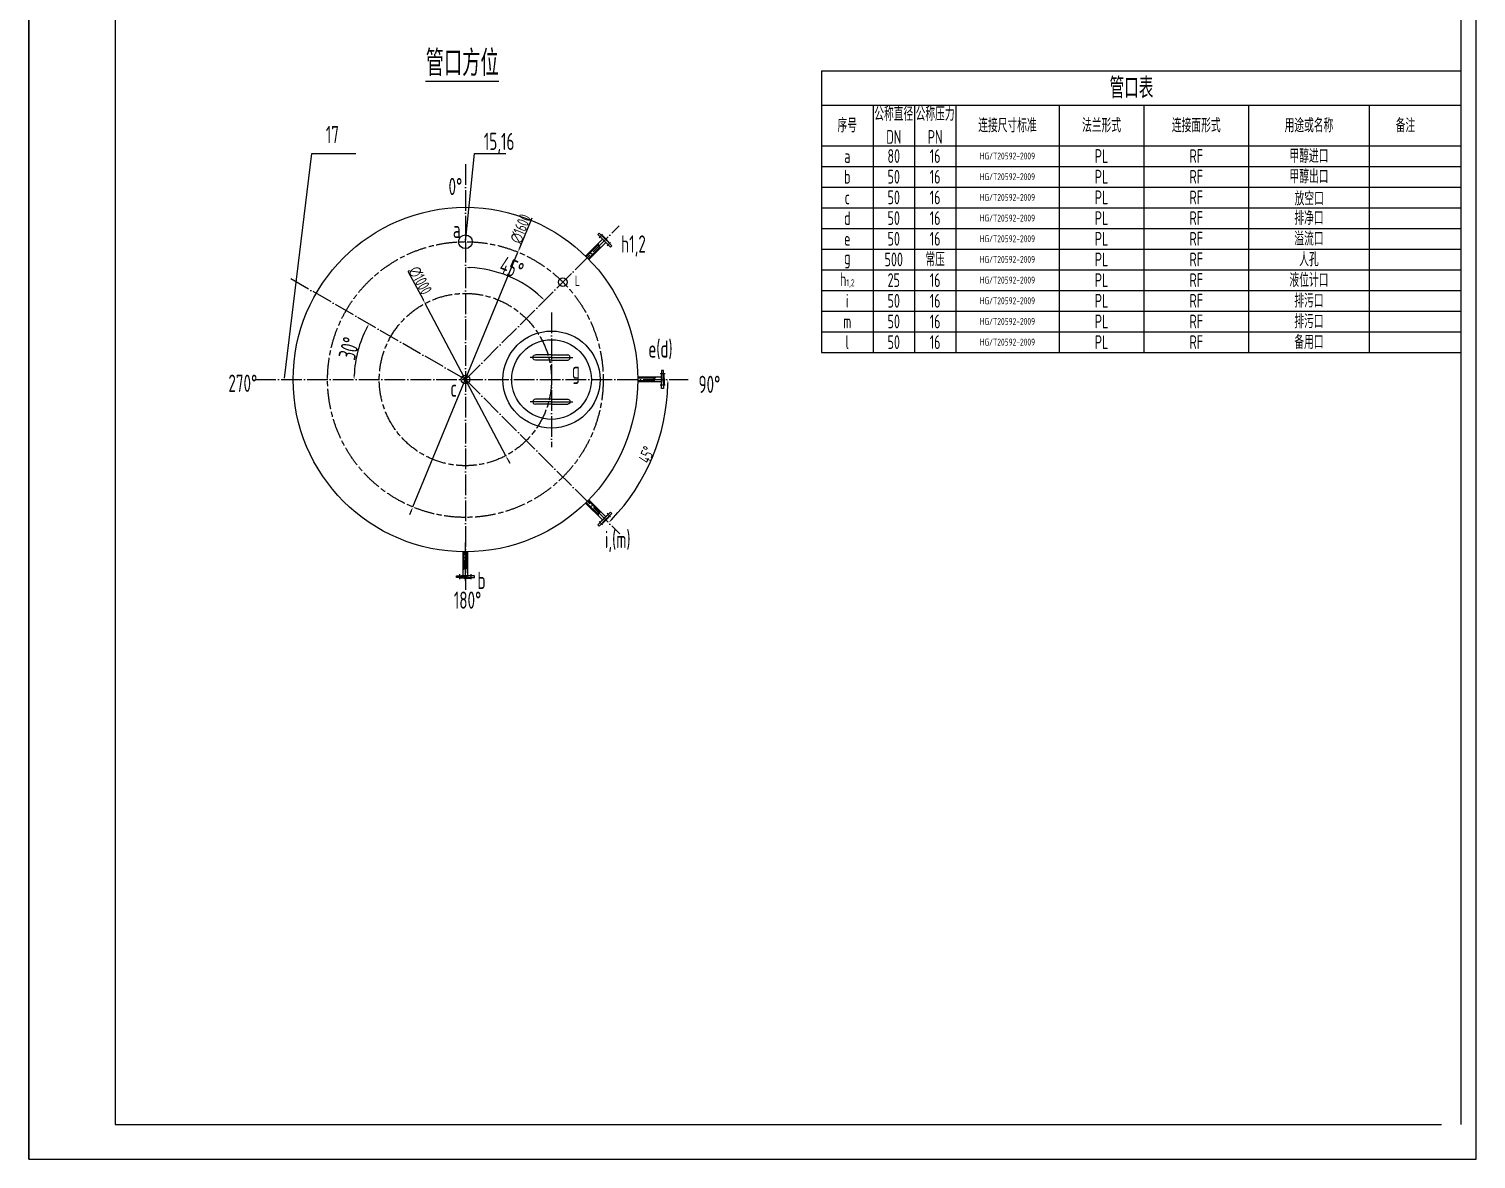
# Model space of a CAD drawing. Extents: x 3036 to 20054, y -3848 to 8048.
# Drawn here: x 11654 to 20054, y -3848 to 2711 of the extents above; entities that cross this region are included whole.
import ezdxf

# ---------------------------------------------------------------- set-up
doc = ezdxf.new("R2010")
doc.units = 0
doc.header["$PDMODE"] = 3
for name, pattern in [('ACAD_ISO04W100', [30, 24, -3, 0, -3]), ('ACAD_ISO08W100', [36, 24, -3, 6, -3]), ('CENTER', [2, 1.25, -0.25, 0.25, -0.25])]:
    doc.linetypes.add(name, pattern=pattern)
doc.layers.get('0').update_dxf_attribs({"linetype": 'CONTINUOUS'})
doc.layers.get('DEFPOINTS').update_dxf_attribs({"linetype": 'CONTINUOUS'})
for name, color, linetype in [('L0', 7, 'CONTINUOUS'), ('LL', 1, 'CONTINUOUS'), ('图层1', 1, 'CONTINUOUS'), ('图层2', 7, 'CENTER'), ('图层3', 5, 'CONTINUOUS')]:
    doc.layers.add(name, color=color, linetype=linetype)
doc.styles.get("Standard").update_dxf_attribs({"font": 'isocp.shx', "width": 0.707, "bigfont": 'hztxt.shx'})
doc.dimstyles.new('ISO-25', dxfattribs={"dimtxt": 100, "dimasz": 2.5, "dimexe": 1.25, "dimexo": 0.625, "dimgap": 5, "dimtad": 1, "dimtxsty": 'STANDARD', "dimcen": 2.5, "dimazin": 3, "dimtfac": 1, "dimtmove": 0, "dimatfit": 3})

# ---------------------------------------------------------------- blocks, each defined once
blk = doc.blocks.new('*D44')
at = {"color": 0, "ltscale": 5}
for p, q in [((13854.4, 1305.2), (13942.1, 1139.6)), ((14421.7, 233.7), (13953.8, 1117.5)), ((14433.4, 211.6), (14445.1, 189.5))]:
    blk.add_line(p, q, dxfattribs=at)
for points in [[(13945.8, 1141.6), (13938.4, 1137.7), (13953.8, 1117.5)], [(14437.1, 213.6), (14429.7, 209.7), (14421.7, 233.7)]]:
    blk.add_solid(points, dxfattribs=at)
at = {"layer": 'DEFPOINTS', "color": 0, "ltscale": 5}
for p in [(13953.8, 1117.5), (14421.7, 233.7)]:
    blk.add_point(p, dxfattribs=at)
at = {"color": 0, "ltscale": 5, "insert": (13925.1, 1250.8), "char_height": 50, "attachment_point": 5, "rotation": 297.89558}
blk.add_mtext('{\\H1.4x;∅1000}', dxfattribs=at)
blk = doc.blocks.new('*D45')
at = {"color": 0, "ltscale": 5}
for p, q in [((14573.8, 1611.5), (14502.3, 1438.3)), ((13882.7, -63.9), (14492.8, 1415.2)), ((13873.2, -87.1), (13863.6, -110.2))]:
    blk.add_line(p, q, dxfattribs=at)
for points in [[(14498.5, 1439.9), (14506.2, 1436.7), (14492.8, 1415.2)], [(13869.3, -85.5), (13877, -88.6), (13882.7, -63.9)]]:
    blk.add_solid(points, dxfattribs=at)
at = {"layer": 'DEFPOINTS', "color": 0, "ltscale": 5}
for p in [(14492.8, 1415.2), (13882.7, -63.9)]:
    blk.add_point(p, dxfattribs=at)
at = {"color": 0, "ltscale": 5, "insert": (14508.6, 1550.6), "char_height": 50, "attachment_point": 5, "rotation": 67.58544}
blk.add_mtext('{\\H1.4x;∅1600}', dxfattribs=at)
blk = doc.blocks.new('*D46')
at = {"color": 0, "ltscale": 5}
blk.add_arc((14187.8, 675.6), 650.1, 47.20339, 87.79661, dxfattribs=at)
for points in [[(14212.7, 1321.1), (14212.8, 1329.4), (14187.8, 1325.7)], [(14632.3, 1155.7), (14626.6, 1149.7), (14647.5, 1135.3)]]:
    blk.add_solid(points, dxfattribs=at)
at = {"layer": 'DEFPOINTS', "color": 0, "ltscale": 5}
for p in [(14187.8, 1925.8), (15080, 1567.9), (14512.8, 1238.6), (14187.8, 675.6), (14187.8, -545.3)]:
    blk.add_point(p, dxfattribs=at)
at = {"color": 0, "ltscale": 5, "insert": (14456.4, 1324.3), "char_height": 50, "attachment_point": 5, "rotation": 337.5}
blk.add_mtext('{\\H2x;45°}', dxfattribs=at)
blk = doc.blocks.new('*D47')
at = {"color": 0, "ltscale": 5}
blk.add_arc((14187.8, 675.6), 1175.2, 316.21891, 358.78109, dxfattribs=at)
for points in [[(15358.5, 650.7), (15366.8, 650.6), (15362.9, 675.6)], [(15039.2, -140.4), (15033.2, -134.6), (15018.7, -155.3)]]:
    blk.add_solid(points, dxfattribs=at)
at = {"layer": 'DEFPOINTS', "color": 0, "ltscale": 5}
for p in [(12968.1, 675.6), (14187.8, 675.6), (15480.7, 675.6), (15205.5, 88), (15083.6, -220.2)]:
    blk.add_point(p, dxfattribs=at)
at = {"color": 0, "ltscale": 5, "insert": (15239.3, 240.1), "char_height": 50, "attachment_point": 5, "rotation": 67.5}
blk.add_mtext('{\\H1.4x;45°}', dxfattribs=at)
blk = doc.blocks.new('*D48')
at = {"color": 0, "ltscale": 5}
blk.add_arc((14187.8, 675.6), 646.1, 152.21704, 177.78296, dxfattribs=at)
for points in [[(13612.5, 978.8), (13619.8, 974.8), (13628.2, 998.7)], [(13546.3, 700.5), (13537.9, 700.7), (13541.6, 675.6)]]:
    blk.add_solid(points, dxfattribs=at)
at = {"layer": 'DEFPOINTS', "color": 0, "ltscale": 5}
for p in [(13169.2, 1263.7), (13580.6, 896.6), (12968.1, 675.6), (14187.8, 675.6), (15480.7, 675.6)]:
    blk.add_point(p, dxfattribs=at)
at = {"color": 0, "ltscale": 5, "insert": (13513.4, 856.3), "char_height": 50, "attachment_point": 5, "rotation": 75}
blk.add_mtext('{\\H2x;30°}', dxfattribs=at)

msp = doc.modelspace()

# ---------------------------------------------------------------- linework, layer by layer
for p, q in [((16254.262, 2468.107), (16254.257, 832.959)), ((14964.187, 1525.591), (14956.33, 1517.734)), ((14956.33, 1517.734), (14983.672, 1490.392)), ((14983.732, 1518.556), (14963.844, 1498.669)), ((15009.413, 1480.365), (14964.187, 1525.591)), ((14983.672, 1490.392), (14885.463, 1392.183)), ((14959.328, 1458.506), (14889.234, 1388.412)), ((14968.377, 1444.928), (14900.548, 1377.098)), ((15002.528, 1471.536), (14904.319, 1373.327)), ((15006.456, 1467.608), (14977.06, 1497.004)), ((14979.744, 1494.321), (15009.14, 1464.925)), ((14983.959, 1510.926), (14981.405, 1508.373)), ((14983.959, 1510.926), (14981.405, 1508.373)), ((15008.262, 1486.622), (14983.959, 1510.926)), ((15008.262, 1486.622), (14983.959, 1510.926)), ((14992.501, 1497.277), (15037.726, 1452.052)), ((14998.758, 1496.127), (15023.062, 1471.823)), ((15029.87, 1444.195), (15002.528, 1471.536)), ((15023.062, 1471.823), (15020.508, 1469.269)), ((15037.726, 1452.052), (15029.87, 1444.195)), ((15326.645, 688.98), (15187.756, 688.98)), ((15286.884, 683.646), (15187.756, 683.646)), ((15346.602, 708.852), (15318.477, 708.852)), ((15326.645, 727.646), (15326.645, 688.98)), ((15337.756, 727.646), (15326.645, 727.646)), ((15326.645, 656.757), (15326.645, 698.33)), ((15326.645, 694.535), (15326.645, 652.963)), ((15337.756, 663.688), (15337.756, 727.646)), ((15341.367, 703.296), (15337.756, 703.296)), ((15341.367, 703.296), (15337.756, 703.296)), ((15337.756, 687.605), (15337.756, 623.646)), ((15341.367, 668.925), (15341.367, 703.296)), ((15341.367, 668.925), (15341.367, 703.296)), ((15341.367, 682.367), (15341.367, 647.996)), ((15341.367, 682.367), (15341.367, 647.996)), ((15283.682, 667.646), (15187.756, 667.646)), ((15326.645, 662.313), (15187.756, 662.313)), ((15346.602, 642.44), (15318.477, 642.44)), ((15326.645, 623.646), (15326.645, 662.313)), ((15337.756, 623.646), (15326.645, 623.646)), ((15341.367, 647.996), (15337.756, 647.996)), ((15341.367, 647.996), (15337.756, 647.996)), ((14983.767, -139.231), (14885.558, -41.022)), ((14959.423, -107.345), (14889.329, -37.251)), ((14968.473, -93.767), (14900.643, -25.937)), ((15002.623, -120.375), (14904.414, -22.166)), ((14956.426, -166.573), (14983.767, -139.231)), ((14964.282, -174.429), (14956.426, -166.573)), ((14983.827, -167.395), (14963.94, -147.507)), ((15009.508, -129.204), (14964.282, -174.429)), ((15006.552, -116.447), (14977.155, -145.843)), ((14979.839, -143.159), (15009.235, -113.763)), ((14984.054, -159.765), (14981.5, -157.211)), ((14984.054, -159.765), (14981.5, -157.211)), ((15023.157, -120.662), (14984.054, -159.765)), ((14992.596, -146.116), (15037.821, -100.89)), ((15029.965, -93.033), (15002.623, -120.375)), ((15023.157, -120.662), (15020.604, -118.108)), ((15023.157, -120.662), (15020.604, -118.108)), ((15037.821, -100.89), (15029.965, -93.033)), ((14174.423, -462.657), (14174.423, -323.768)), ((14179.756, -422.896), (14179.756, -323.768)), ((14195.756, -419.694), (14195.756, -323.768)), ((14201.09, -462.657), (14201.09, -323.768)), ((14135.756, -462.657), (14174.423, -462.657)), ((14135.756, -473.768), (14135.756, -462.657)), ((14199.715, -473.768), (14135.756, -473.768)), ((14154.55, -482.614), (14154.55, -454.489)), ((14160.106, -477.379), (14160.106, -473.768)), ((14160.106, -477.379), (14160.106, -473.768)), ((14194.477, -477.379), (14160.106, -477.379)), ((14194.477, -477.379), (14160.106, -477.379)), ((14206.645, -462.657), (14165.073, -462.657)), ((14168.867, -462.657), (14210.44, -462.657)), ((14175.798, -473.768), (14239.756, -473.768)), ((14181.035, -477.379), (14215.406, -477.379)), ((14181.035, -477.379), (14215.406, -477.379)), ((14239.756, -462.657), (14201.09, -462.657)), ((14215.406, -477.379), (14215.406, -473.768)), ((14215.406, -477.379), (14215.406, -473.768)), ((14239.756, -473.768), (14239.756, -462.657))]:
    msp.add_line(p, q)
at = {"color": 2}
for q in [(19854.259, 2468.107), (19967.259, 2468.107)]:
    msp.add_line((16254.262, 2468.107), q, dxfattribs=at)
at = {"color": 1}
for p, q in [((16254.262, 2468.107), (19854.259, 2468.107)), ((14687.756, 804.02), (14563.82, 804.02)), ((14687.756, 804.02), (14811.693, 804.02)), ((14687.756, 547.221), (14563.82, 547.221)), ((14687.756, 547.221), (14811.693, 547.221))]:
    msp.add_line(p, q, dxfattribs=at)
at = {"color": 4, "ltscale": 5}
for p, q in [((13138.192, 683.646), (13295.765, 1987.6)), ((13295.765, 1987.6), (13552.018, 1987.6)), ((14187.756, 1475.621), (14239.614, 1987.6)), ((14239.614, 1987.6), (14421.947, 1987.6))]:
    msp.add_line(p, q, dxfattribs=at)
for points in [[(14957.419, 1464.139), (14957.529, 1464.003), (14959.843, 1460.394), (14959.452, 1459.193), (14959.183, 1457.702), (14959.283, 1455.799), (14959.204, 1454.158), (14959.227, 1452.629), (14959.575, 1451.091), (14960.244, 1449.557), (14961.174, 1448.073), (14962.419, 1446.891), (14962.419, 1446.891), (14962.419, 1446.891), (14963.795, 1446.064), (14965.133, 1445.516), (14966.402, 1445.247), (14967.695, 1445.074), (14969.133, 1444.767), (14970.837, 1444.097), (14973.573, 1442.695), (14973.675, 1442.683), (14974.238, 1442.148), (14973.675, 1442.683)], [(15289.517, 688.98), (15289.498, 688.805), (15288.583, 684.618), (15287.458, 684.044), (15286.213, 683.181), (15284.937, 681.764), (15283.722, 680.66), (15282.657, 679.562), (15281.815, 678.228), (15281.203, 676.671), (15280.812, 674.964), (15280.857, 673.248), (15280.857, 673.248), (15280.857, 673.248), (15281.245, 671.69), (15281.804, 670.357), (15282.511, 669.269), (15283.303, 668.232), (15284.102, 666.998), (15284.833, 665.32), (15285.777, 662.393), (15285.84, 662.313), (15285.86, 661.536), (15285.84, 662.313)], [(14957.514, -112.978), (14957.624, -112.841), (14959.938, -109.233), (14959.548, -108.032), (14959.278, -106.541), (14959.378, -104.637), (14959.299, -102.997), (14959.322, -101.468), (14959.67, -99.93), (14960.339, -98.396), (14961.269, -96.911), (14962.514, -95.73), (14962.514, -95.73), (14962.514, -95.73), (14963.89, -94.903), (14965.228, -94.355), (14966.497, -94.086), (14967.79, -93.912), (14969.228, -93.605), (14970.932, -92.936), (14973.669, -91.534), (14973.77, -91.522), (14974.333, -90.986), (14973.77, -91.522)], [(14174.423, -425.529), (14174.597, -425.51), (14178.785, -424.595), (14179.358, -423.47), (14180.222, -422.225), (14181.639, -420.95), (14182.743, -419.734), (14183.841, -418.669), (14185.174, -417.827), (14186.732, -417.216), (14188.439, -416.824), (14190.155, -416.869), (14190.155, -416.869), (14190.155, -416.869), (14191.712, -417.257), (14193.046, -417.816), (14194.134, -418.523), (14195.171, -419.315), (14196.404, -420.114), (14198.083, -420.846), (14201.009, -421.789), (14201.09, -421.853), (14201.866, -421.872), (14201.09, -421.853)]]:
    msp.add_lwpolyline(points)
for centre, radius in [((14187.756, 1475.621), 40), ((14753.442, 1241.306), 25), ((14687.756, 675.621), 281.764), ((14687.756, 675.621), 281.764), ((14687.756, 675.621), 281.764), ((14687.756, 675.621), 281.764), ((14687.756, 675.621), 281.764), ((14687.756, 675.621), 281.764), ((14187.756, 675.621), 25)]:
    msp.add_circle(centre, radius)
at = {"color": 1}
msp.add_circle((14687.756, 675.621), 231.378, dxfattribs=at)
at = {"layer": 'L0'}
for p, q in [((11654.259, 8031.51), (11654.259, -3848.49)), ((11654.259, -3848.49), (11654.259, 8031.51)), ((20054.259, -3848.49), (20054.259, 8031.51)), ((16254.259, 2268.107), (19967.259, 2268.107)), ((16554.259, 2268.107), (16554.259, 946.292)), ((16794.259, 2268.107), (16794.259, 946.292)), ((17034.259, 2268.107), (17034.259, 946.292)), ((17634.259, 2268.107), (17634.259, 946.292)), ((18126.449, 2268.107), (18126.449, 946.292)), ((18734.259, 2268.107), (18734.259, 952.959)), ((19434.259, 2268.107), (19434.259, 952.959)), ((16554.259, 2148.107), (16554.259, 832.959)), ((16794.259, 2148.107), (16794.259, 832.959)), ((17034.259, 2148.107), (17034.259, 832.959)), ((17634.259, 2148.107), (17634.259, 832.959)), ((18126.449, 2148.107), (18126.449, 832.959)), ((18734.259, 2148.107), (18734.259, 832.959)), ((19434.259, 2148.107), (19434.259, 832.959)), ((16254.259, 2032.959), (19967.259, 2032.959)), ((16254.259, 1912.959), (19967.259, 1912.959)), ((16254.259, 1792.959), (19967.259, 1792.959)), ((16254.259, 1672.959), (19967.259, 1672.959)), ((16254.259, 1552.959), (19967.259, 1552.959)), ((16254.259, 1432.959), (19967.259, 1432.959)), ((16254.257, 1312.959), (19967.259, 1312.959)), ((16254.257, 1192.959), (19967.259, 1192.959)), ((16254.257, 1072.959), (19967.259, 1072.959)), ((16254.257, 952.959), (19854.257, 952.959)), ((16254.257, 952.959), (19967.259, 952.959)), ((16254.257, 832.959), (19967.259, 832.959)), ((11654.259, -3848.49), (20054.259, -3848.49))]:
    msp.add_line(p, q, dxfattribs=at)
msp.add_circle((14187.756, 675.621), 1000, dxfattribs=at)
at = {"layer": 'LL'}
for p, q in [((12154.259, 7831.51), (12154.259, -3648.49)), ((19967.259, -3648.49), (19967.259, 7831.51)), ((12154.259, -3648.49), (19854.259, -3648.49))]:
    msp.add_line(p, q, dxfattribs=at)
at = {"layer": '图层1', "linetype": 'ACAD_ISO04W100', "ltscale": 5}
for p, q in [((14187.756, 1925.814), (14187.756, -545.281)), ((14187.756, 675.621), (15080.024, 1567.888)), ((14983.732, 1518.556), (14963.844, 1498.669)), ((15014.088, 1501.952), (14885.881, 1373.745)), ((15030.692, 1471.596), (15010.804, 1451.709)), ((14187.756, 675.621), (13169.167, 1263.704)), ((14687.756, 1064.546), (14687.756, 283.695)), ((12968.141, 675.621), (15480.675, 675.621)), ((14187.756, 675.621), (15083.584, -220.207)), ((15346.602, 708.852), (15318.477, 708.852)), ((15346.602, 642.44), (15318.477, 642.44)), ((14983.827, -167.395), (14963.94, -147.507)), ((15030.771, -120.45), (15010.884, -100.563)), ((14187.756, -492.338), (14187.756, -270.859)), ((14154.55, -482.614), (14154.55, -454.489)), ((14220.962, -482.614), (14220.962, -454.489))]:
    msp.add_line(p, q, dxfattribs=at)
at = {"layer": '图层2', "linetype": 'ACAD_ISO08W100', "ltscale": 5}
for radius in [800, 500]:
    msp.add_circle((14187.756, 675.621), radius, dxfattribs=at)
at = {"layer": '图层3'}
for p, q in [((14687.756, 819.236), (14593.686, 819.236)), ((14687.756, 788.805), (14593.686, 788.805)), ((14687.756, 819.236), (14781.827, 819.236)), ((14687.756, 788.805), (14781.827, 788.805)), ((14687.756, 562.437), (14593.686, 562.437)), ((14687.756, 532.006), (14593.686, 532.006)), ((14687.756, 562.437), (14781.827, 562.437)), ((14687.756, 532.006), (14781.827, 532.006))]:
    msp.add_line(p, q, dxfattribs=at)
at = {"layer": '图层3', "extrusion": (0, 0, -1)}
for centre, major_axis in [((14593.686, 804.02), (0, 15.215)), ((14781.827, 547.221), (0, -15.215))]:
    msp.add_ellipse(centre, major_axis=major_axis, ratio=0.90847617, start_param=3.12808195, end_param=6.30090226, dxfattribs=at)
at = {"layer": '图层3'}
for centre, major_axis in [((14781.827, 804.02), (0, 15.215)), ((14593.686, 547.221), (0, -15.215))]:
    msp.add_ellipse(centre, major_axis=major_axis, ratio=0.90847617, start_param=3.12808195, end_param=6.30090226, dxfattribs=at)

# ---------------------------------------------------------------- texts
at = {"color": 4, "ltscale": 5, "char_height": 100, "width": 46.39875, "attachment_point": 1}
for s, insert in [('17', (13377.493, 2147.562)), ('15,16', (14294.732, 2107.748))]:
    msp.add_mtext(s, dxfattribs=dict(at, insert=insert))
at = {"layer": 'L0', "attachment_point": 5}
for s, insert, char_height, width in [('管口表', (18054.26, 2368.107), 120, 3599.9977), ('序号', (16404.259, 2150.533), 80, 300), ('公称直径\\PDN', (16674.259, 2150.533), 80, 240), ('公称压力\\PPN', (16914.259, 2150.533), 80, 240), ('连接尺寸标准', (17334.259, 2150.533), 80, 600), ('法兰形式', (17880.354, 2150.533), 80, 492.18948), ('连接面形式', (18430.354, 2150.533), 80, 607.81052), ('用途或名称', (19084.259, 2150.533), 80, 700), ('备注', (19644.259, 2150.533), 80, 420), ('甲醇进口', (19084.259, 1972.959), 80, 700), ('a', (16404.259, 1972.959), 80, 300), ('80', (16674.259, 1972.959), 80, 240), ('16', (16914.259, 1972.959), 80, 240), ('HG/T20592-2009', (17334.259, 1972.959), 40, 600), ('PL', (17880.354, 1972.959), 80, 492.18948), ('RF', (18430.354, 1972.959), 80, 607.81052), ('b', (16404.259, 1852.959), 80, 300), ('50', (16674.259, 1852.959), 80, 240), ('16', (16914.259, 1852.959), 80, 240), ('HG/T20592-2009', (17334.259, 1852.959), 40, 600), ('PL', (17880.354, 1852.959), 80, 492.18948), ('RF', (18430.354, 1852.959), 80, 607.81052), ('甲醇出口', (19084.259, 1853.818), 80, 700.00008), ('50', (16674.259, 1732.959), 80, 240), ('16', (16914.259, 1732.959), 80, 240), ('PL', (17880.354, 1732.959), 80, 492.18948), ('RF', (18430.354, 1732.959), 80, 607.81052), ('c', (16404.259, 1732.959), 80, 300), ('HG/T20592-2009', (17334.259, 1732.959), 40, 600), ('d', (16404.259, 1612.959), 80, 300), ('50', (16674.259, 1612.959), 80, 240), ('16', (16914.259, 1612.959), 80, 240), ('HG/T20592-2009', (17334.259, 1612.959), 40, 600), ('PL', (17880.354, 1612.959), 80, 492.18948), ('RF', (18430.354, 1612.959), 80, 607.81052), ('排净口', (19084.259, 1612.959), 80, 700), ('50', (16674.259, 1492.959), 80, 240), ('16', (16914.259, 1492.959), 80, 240), ('HG/T20592-2009', (17334.259, 1492.959), 40, 600), ('PL', (17880.354, 1492.959), 80, 492.18948), ('RF', (18430.354, 1492.959), 80, 607.81052), ('溢流口', (19084.259, 1492.959), 80, 700), ('e', (16404.259, 1492.959), 80, 300), ('g', (16404.259, 1372.959), 80, 300), ('500', (16674.259, 1372.959), 80, 240), ('常压', (16914.259, 1372.959), 80, 240), ('HG/T20592-2009', (17334.259, 1372.959), 40, 600), ('PL', (17880.354, 1372.959), 80, 492.18948), ('RF', (18430.354, 1372.959), 80, 607.81052), ('人孔', (19084.259, 1372.959), 80, 700), ('h{\\H0.5x;1,2}', (16404.259, 1252.959), 80, 300), ('25', (16674.259, 1252.959), 80, 240), ('16', (16914.259, 1252.959), 80, 240), ('HG/T20592-2009', (17334.259, 1252.959), 40, 600), ('PL', (17880.354, 1252.959), 80, 492.18948), ('RF', (18430.354, 1252.959), 80, 607.81052), ('液位计口', (19084.259, 1252.959), 80, 700), ('排污口', (19084.259, 1132.959), 80, 700), ('i', (16404.257, 1132.959), 80, 300), ('50', (16674.259, 1132.959), 80, 240), ('16', (16914.259, 1132.959), 80, 240), ('HG/T20592-2009', (17334.259, 1132.959), 40, 600), ('PL', (17880.354, 1132.959), 80, 492.18948), ('RF', (18430.354, 1132.959), 80, 607.81052), ('m', (16404.257, 1012.959), 80, 300), ('50', (16674.259, 1012.959), 80, 240), ('16', (16914.259, 1012.959), 80, 240), ('HG/T20592-2009', (17334.259, 1012.959), 40, 600), ('PL', (17880.354, 1012.959), 80, 492.18948), ('RF', (18430.354, 1012.959), 80, 607.81052), ('排污口', (19084.259, 1012.959), 80, 700), ('l', (16404.255, 892.959), 80, 300), ('50', (16674.259, 892.959), 80, 240), ('16', (16914.259, 892.959), 80, 240), ('PL', (17880.354, 892.959), 80, 492.18948), ('RF', (18430.354, 892.959), 80, 607.81052), ('备用口', (19084.259, 892.959), 80, 700), ('HG/T20592-2009', (17334.259, 892.959), 40, 600)]:
    msp.add_mtext(s, dxfattribs=dict(at, insert=insert, char_height=char_height, width=width))
at = {"layer": 'L0', "insert": (19086.19, 1726.403), "char_height": 80, "attachment_point": 5}
msp.add_mtext('放空口', dxfattribs=at)
at = {"layer": '图层3'}
for s, insert, char_height, width, attachment_point in [('{\\L\\C0;管口方位}', (13957.044, 2587.354), 150, 1497.9528, 1), ('{\\C2;0%%D}', (14089.887, 1846.216), 100, 46.39875, 1), ('{\\C2;a}', (14114.879, 1596.928), 100, 46.39875, 1), ('{\\C2;h1,2}', (15091.46, 1512.516), 100, 46.39875, 1), ('{\\C2;L}', (14823.979, 1278.659), 60, 46.39875, 1), ('{\\C2;e(d)}', (15390.2, 903.608), 100, 46.39875, 3), ('{\\C2;270%%D}', (12811.956, 704.065), 100, 46.39875, 1), ('{\\C2;g}', (14805.722, 779.888), 100, 46.39875, 1), ('{\\C2;90%%D}', (15540.966, 698.04), 100, 46.39875, 1), ('{\\C2;c}', (14100.528, 675.505), 100, 46.39875, 1), ('{\\C2;i,(m)}', (14997.299, -202.177), 100, 46.39875, 1), ('{\\C2;b}', (14257.996, -440.093), 100, 46.39875, 1), ('{\\C2;180%%D}', (14120.419, -554.488), 100, 46.39875, 1)]:
    msp.add_mtext(s, dxfattribs=dict(at, insert=insert, char_height=char_height, width=width, attachment_point=attachment_point))

# ---------------------------------------------------------------- dimensions: what is measured, and where the dimension line sits
at = {"color": 4, "ltscale": 5}
for base, line1, line2, picture, middle in [((14512.82, 1238.648), ((14187.756, 1925.814), (14187.756, -545.281)), ((14187.756, 675.621), (15080.024, 1567.888)), '*D46', (14456.449, 1324.302)), ((13580.597, 896.609), ((12968.141, 675.621), (15480.675, 675.621)), ((14187.756, 675.621), (13169.167, 1263.704)), '*D48', (13513.419, 856.309))]:
    dim = msp.add_angular_dim_2l(base=base, line1=line1, line2=line2, text='{\\H2x;<>}', dimstyle='ISO-25', override={"dimtxt": 50, "dimasz": 25, "dimgap": 2, "dimtad": 3, "dimdec": 0}, dxfattribs=at)
    dim.commit()
    dim.dimension.update_dxf_attribs({"geometry": picture, "text_midpoint": middle})
for p1, p2, picture, middle in [((13882.712, -63.939), (14492.8, 1415.18), '*D45', (14508.624, 1550.579)), ((14421.687, 233.72), (13953.825, 1117.521), '*D44', (13925.141, 1250.79))]:
    dim = msp.add_diameter_dim_2p(p1=p1, p2=p2, text='{\\H1.4x;<>}', dimstyle='ISO-25', override={"dimtxt": 50, "dimasz": 25, "dimgap": 2, "dimtad": 3}, dxfattribs=at)
    dim.commit()
    dim.dimension.update_dxf_attribs({"geometry": picture, "text_midpoint": middle})
dim = msp.add_angular_dim_2l(base=(15205.483, 88.036), line1=((14187.756, 675.621), (15083.584, -220.207)), line2=((12968.141, 675.621), (15480.675, 675.621)), text='{\\H1.4x;<>}', dimstyle='ISO-25', override={"dimtxt": 50, "dimasz": 25, "dimgap": 2, "dimtad": 3, "dimjust": 0, "dimdec": 0, "dimse1": 0, "dimse2": 0, "dimsd1": 0, "dimsd2": 0, "dimadec": 0}, dxfattribs=at)
dim.commit()
dim.dimension.update_dxf_attribs({"geometry": '*D47', "text_midpoint": (15273.471, 225.903), "dimtype": 162})

doc.saveas('drawing.dxf')
